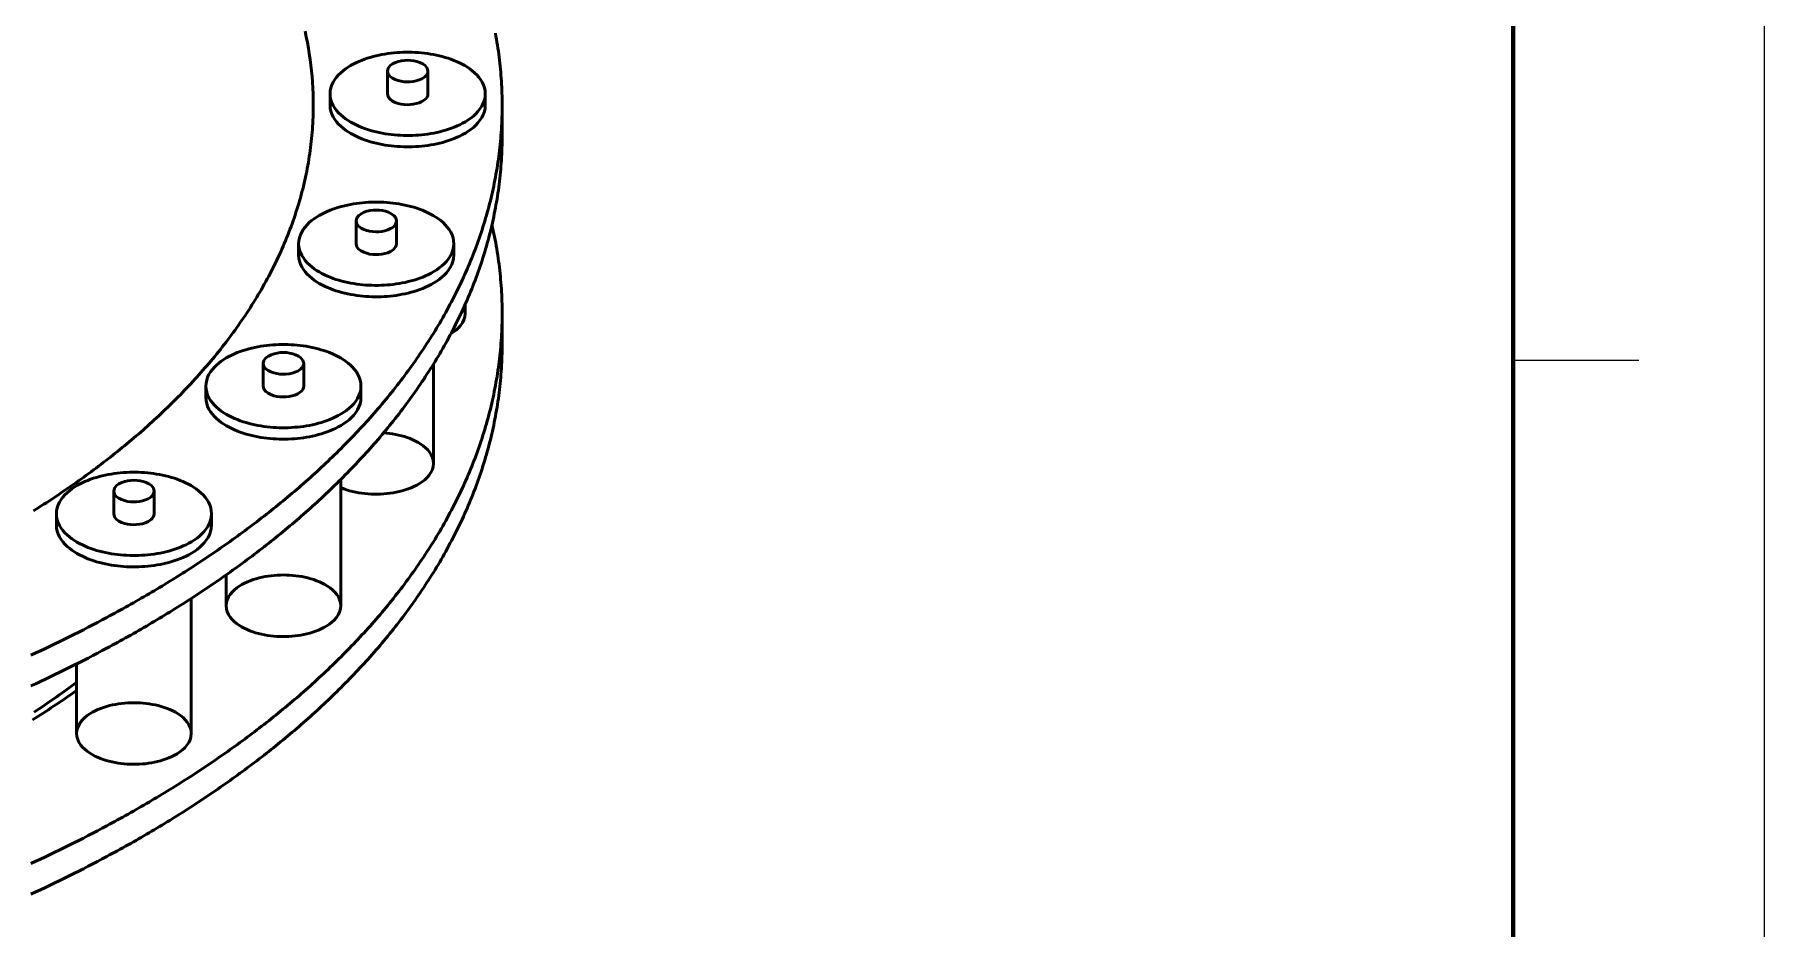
# Model space of a CAD drawing. Header units: millimetres. Extents: x 0 to 841, y 0 to 594.
# Drawn here: x 772.1 to 841, y 248.3 to 283.9 of the extents above; entities that cross this region are included whole.
import ezdxf

# ---------------------------------------------------------------- set-up
doc = ezdxf.new("R2010")
doc.units = ezdxf.units.MM
for name, color, linetype, lineweight in [('FINA', 7, 'CONTINUOUS', 25), ('MARCO', 7, 'CONTINUOUS', 70), ('VIS', 7, 'CONTINUOUS', 50)]:
    doc.layers.add(name, color=color, linetype=linetype, lineweight=lineweight)

msp = doc.modelspace()

# ---------------------------------------------------------------- linework, layer by layer
at = {"layer": 'FINA'}
msp.add_line((831, 270.909), (836, 270.909), dxfattribs=at)
msp.add_lwpolyline([(0, 0), (841, 0), (841, 594), (0, 594)], close=True, dxfattribs=at)
at = {"layer": 'MARCO'}
msp.add_lwpolyline([(20, 10), (831, 10), (831, 584), (20, 584)], close=True, dxfattribs=at)
at = {"layer": 'VIS'}
for points in [[(783.209, 281.064), (783.207, 281.292), (783.202, 281.52), (783.192, 281.748), (783.178, 281.976), (783.161, 282.204), (783.139, 282.431), (783.114, 282.658), (783.085, 282.884), (783.052, 283.11), (783.015, 283.335), (782.975, 283.56), (782.931, 283.784), (782.883, 284.007)], [(783.209, 281.064), (783.207, 281.292), (783.202, 281.52), (783.192, 281.748), (783.178, 281.976), (783.161, 282.204), (783.139, 282.431), (783.114, 282.658), (783.085, 282.884), (783.052, 283.11), (783.015, 283.335), (782.975, 283.56), (782.931, 283.784), (782.883, 284.007)], [(790.732, 281.064), (790.731, 281.184), (790.73, 281.304), (790.728, 281.425), (790.724, 281.545), (790.72, 281.665), (790.715, 281.785), (790.709, 281.905), (790.702, 282.025), (790.694, 282.145), (790.685, 282.265), (790.675, 282.385), (790.665, 282.505), (790.653, 282.624), (790.641, 282.744), (790.627, 282.863), (790.613, 282.983), (790.598, 283.102), (790.581, 283.221), (790.564, 283.34), (790.546, 283.459), (790.527, 283.578), (790.508, 283.696), (790.487, 283.815), (790.465, 283.933)], [(790.06, 281.517), (790.052, 281.638), (790.028, 281.757), (789.989, 281.871), (789.937, 281.981), (789.874, 282.084), (789.802, 282.181), (789.722, 282.272), (789.635, 282.357), (789.544, 282.436), (789.447, 282.509), (789.347, 282.577), (789.244, 282.64), (789.138, 282.699), (789.03, 282.754), (788.92, 282.804), (788.808, 282.851), (788.695, 282.894), (788.58, 282.933), (788.465, 282.969), (788.348, 283.002), (788.231, 283.032), (788.113, 283.059), (787.994, 283.082), (787.875, 283.103), (787.755, 283.122), (787.635, 283.137), (787.515, 283.15), (787.394, 283.16), (787.273, 283.168), (787.152, 283.173), (787.031, 283.176), (786.91, 283.176), (786.789, 283.173), (786.668, 283.168), (786.547, 283.16), (786.426, 283.15), (786.306, 283.137), (786.186, 283.122), (786.066, 283.103), (785.947, 283.082), (785.828, 283.059), (785.71, 283.032), (785.593, 283.002), (785.476, 282.969), (785.361, 282.933), (785.246, 282.894), (785.133, 282.851), (785.021, 282.804), (784.911, 282.754), (784.803, 282.699), (784.697, 282.64), (784.594, 282.577), (784.494, 282.509), (784.398, 282.436), (784.306, 282.357), (784.219, 282.272), (784.139, 282.181), (784.067, 282.084), (784.004, 281.981), (783.952, 281.871), (783.913, 281.757), (783.889, 281.638), (783.881, 281.517)], [(787.777, 282.424), (787.745, 282.543), (787.669, 282.64), (787.569, 282.714), (787.457, 282.769), (787.339, 282.809), (787.218, 282.836), (787.095, 282.851), (786.971, 282.857), (786.846, 282.851), (786.723, 282.836), (786.602, 282.809), (786.484, 282.769), (786.372, 282.714), (786.272, 282.64), (786.196, 282.543), (786.165, 282.424)], [(786.165, 282.424), (786.195, 282.307), (786.269, 282.211), (786.366, 282.138), (786.475, 282.083), (786.59, 282.043), (786.708, 282.015), (786.829, 281.998), (786.951, 281.991), (787.072, 281.995), (787.193, 282.008), (787.313, 282.032), (787.429, 282.068), (787.54, 282.118)], [(786.165, 282.424), (786.165, 281.517)], [(787.54, 282.118), (787.598, 282.153), (787.652, 282.193), (787.701, 282.241), (787.74, 282.295), (787.767, 282.357), (787.777, 282.424)], [(787.777, 282.424), (787.777, 281.517)], [(772.072, 264.91), (772.174, 264.974), (772.276, 265.039), (772.378, 265.104), (772.479, 265.169), (772.581, 265.234), (772.682, 265.3), (772.782, 265.366), (772.883, 265.432), (772.983, 265.499), (773.084, 265.566), (773.184, 265.633), (773.283, 265.701), (773.383, 265.769), (773.482, 265.837), (773.581, 265.906), (773.68, 265.975), (773.778, 266.044), (773.877, 266.114), (773.975, 266.184), (774.073, 266.254), (774.17, 266.325), (774.268, 266.396), (774.365, 266.467), (774.462, 266.539), (774.558, 266.611), (774.654, 266.683), (774.75, 266.756), (774.846, 266.829), (774.942, 266.902), (775.037, 266.976), (775.132, 267.051), (775.227, 267.125), (775.321, 267.2), (775.415, 267.275), (775.509, 267.351), (775.602, 267.427), (775.696, 267.503), (775.789, 267.58), (775.881, 267.657), (775.973, 267.735), (776.065, 267.812), (776.157, 267.891), (776.248, 267.969), (776.339, 268.048), (776.43, 268.128), (776.52, 268.207), (776.611, 268.287), (776.7, 268.368), (776.79, 268.449), (776.878, 268.53), (776.967, 268.612), (777.055, 268.694), (777.143, 268.776), (777.231, 268.859), (777.318, 268.942), (777.405, 269.026), (777.491, 269.11), (777.577, 269.194), (777.663, 269.279), (777.748, 269.364), (777.833, 269.45), (777.917, 269.535), (778.001, 269.622), (778.085, 269.709), (778.168, 269.796), (778.251, 269.883), (778.333, 269.971), (778.415, 270.06), (778.497, 270.149), (778.578, 270.238), (778.658, 270.327), (778.738, 270.417), (778.818, 270.508), (778.897, 270.599), (778.976, 270.69), (779.054, 270.782), (779.132, 270.874), (779.209, 270.966), (779.285, 271.059), (779.362, 271.153), (779.437, 271.246), (779.513, 271.341), (779.587, 271.435), (779.661, 271.53), (779.735, 271.626), (779.808, 271.722), (779.88, 271.818), (779.952, 271.915), (780.024, 272.012), (780.094, 272.109), (780.164, 272.207), (780.234, 272.306), (780.303, 272.404), (780.371, 272.504), (780.439, 272.603), (780.506, 272.703), (780.573, 272.804), (780.639, 272.905), (780.704, 273.006), (780.769, 273.108), (780.833, 273.21), (780.896, 273.312), (780.958, 273.415), (781.02, 273.519), (781.082, 273.622), (781.142, 273.727), (781.202, 273.831), (781.261, 273.936), (781.32, 274.042), (781.377, 274.147), (781.434, 274.254), (781.49, 274.36), (781.546, 274.467), (781.6, 274.574), (781.654, 274.682), (781.708, 274.79), (781.76, 274.899), (781.811, 275.008), (781.862, 275.117), (781.912, 275.227), (781.961, 275.337), (782.01, 275.447), (782.057, 275.558), (782.104, 275.669), (782.149, 275.781), (782.194, 275.892), (782.238, 276.005), (782.281, 276.117), (782.324, 276.23), (782.365, 276.343), (782.406, 276.457), (782.445, 276.57), (782.484, 276.685), (782.521, 276.799), (782.558, 276.914), (782.594, 277.029), (782.629, 277.144), (782.663, 277.26), (782.696, 277.376), (782.728, 277.492), (782.759, 277.608), (782.789, 277.725), (782.818, 277.842), (782.846, 277.959), (782.873, 278.077), (782.899, 278.194), (782.924, 278.312), (782.948, 278.43), (782.971, 278.548), (782.993, 278.667), (783.014, 278.786), (783.034, 278.904), (783.053, 279.023), (783.071, 279.143), (783.087, 279.262), (783.103, 279.381), (783.118, 279.501), (783.131, 279.621), (783.144, 279.741), (783.155, 279.861), (783.165, 279.981), (783.174, 280.101), (783.183, 280.221), (783.19, 280.341), (783.196, 280.462), (783.201, 280.582), (783.204, 280.703), (783.207, 280.823), (783.209, 280.943), (783.209, 281.064)], [(772.072, 264.91), (772.174, 264.974), (772.276, 265.039), (772.378, 265.104), (772.479, 265.169), (772.581, 265.234), (772.682, 265.3), (772.782, 265.366), (772.883, 265.432), (772.983, 265.499), (773.084, 265.566), (773.184, 265.633), (773.283, 265.701), (773.383, 265.769), (773.482, 265.837), (773.581, 265.906), (773.68, 265.975), (773.778, 266.044), (773.877, 266.114), (773.975, 266.184), (774.073, 266.254), (774.17, 266.325), (774.268, 266.396), (774.365, 266.467), (774.462, 266.539), (774.558, 266.611), (774.654, 266.683), (774.75, 266.756), (774.846, 266.829), (774.942, 266.902), (775.037, 266.976), (775.132, 267.051), (775.227, 267.125), (775.321, 267.2), (775.415, 267.275), (775.509, 267.351), (775.602, 267.427), (775.696, 267.503), (775.789, 267.58), (775.881, 267.657), (775.973, 267.735), (776.065, 267.812), (776.157, 267.891), (776.248, 267.969), (776.339, 268.048), (776.43, 268.128), (776.52, 268.207), (776.611, 268.287), (776.7, 268.368), (776.79, 268.449), (776.878, 268.53), (776.967, 268.612), (777.055, 268.694), (777.143, 268.776), (777.231, 268.859), (777.318, 268.942), (777.405, 269.026), (777.491, 269.11), (777.577, 269.194), (777.663, 269.279), (777.748, 269.364), (777.833, 269.45), (777.917, 269.535), (778.001, 269.622), (778.085, 269.709), (778.168, 269.796), (778.251, 269.883), (778.333, 269.971), (778.415, 270.06), (778.497, 270.149), (778.578, 270.238), (778.658, 270.327), (778.738, 270.417), (778.818, 270.508), (778.897, 270.599), (778.976, 270.69), (779.054, 270.782), (779.132, 270.874), (779.209, 270.966), (779.285, 271.059), (779.362, 271.153), (779.437, 271.246), (779.513, 271.341), (779.587, 271.435), (779.661, 271.53), (779.735, 271.626), (779.808, 271.722), (779.88, 271.818), (779.952, 271.915), (780.024, 272.012), (780.094, 272.109), (780.164, 272.207), (780.234, 272.306), (780.303, 272.404), (780.371, 272.504), (780.439, 272.603), (780.506, 272.703), (780.573, 272.804), (780.639, 272.905), (780.704, 273.006), (780.769, 273.108), (780.833, 273.21), (780.896, 273.312), (780.958, 273.415), (781.02, 273.519), (781.082, 273.622), (781.142, 273.727), (781.202, 273.831), (781.261, 273.936), (781.32, 274.042), (781.377, 274.147), (781.434, 274.254), (781.49, 274.36), (781.546, 274.467), (781.6, 274.574), (781.654, 274.682), (781.708, 274.79), (781.76, 274.899), (781.811, 275.008), (781.862, 275.117), (781.912, 275.227), (781.961, 275.337), (782.01, 275.447), (782.057, 275.558), (782.104, 275.669), (782.149, 275.781), (782.194, 275.892), (782.238, 276.005), (782.281, 276.117), (782.324, 276.23), (782.365, 276.343), (782.406, 276.457), (782.445, 276.57), (782.484, 276.685), (782.521, 276.799), (782.558, 276.914), (782.594, 277.029), (782.629, 277.144), (782.663, 277.26), (782.696, 277.376), (782.728, 277.492), (782.759, 277.608), (782.789, 277.725), (782.818, 277.842), (782.846, 277.959), (782.873, 278.077), (782.899, 278.194), (782.924, 278.312), (782.948, 278.43), (782.971, 278.548), (782.993, 278.667), (783.014, 278.786), (783.034, 278.904), (783.053, 279.023), (783.071, 279.143), (783.087, 279.262), (783.103, 279.381), (783.118, 279.501), (783.131, 279.621), (783.144, 279.741), (783.155, 279.861), (783.165, 279.981), (783.174, 280.101), (783.183, 280.221), (783.19, 280.341), (783.196, 280.462), (783.201, 280.582), (783.204, 280.703), (783.207, 280.823), (783.209, 280.943), (783.209, 281.064)], [(774.994, 260.665), (775.1, 260.722), (775.206, 260.779), (775.311, 260.837), (775.417, 260.895), (775.522, 260.952), (775.627, 261.011), (775.732, 261.069), (775.837, 261.128), (775.942, 261.187), (776.046, 261.246), (776.151, 261.306), (776.255, 261.365), (776.359, 261.425), (776.463, 261.486), (776.567, 261.546), (776.671, 261.607), (776.774, 261.668), (776.878, 261.729), (776.981, 261.791), (777.084, 261.853), (777.187, 261.915), (777.29, 261.977), (777.392, 262.04), (777.495, 262.102), (777.597, 262.166), (777.699, 262.229), (777.801, 262.293), (777.903, 262.357), (778.004, 262.421), (778.106, 262.485), (778.207, 262.55), (778.308, 262.615), (778.409, 262.68), (778.51, 262.746), (778.61, 262.812), (778.71, 262.878), (778.811, 262.944), (778.911, 263.011), (779.01, 263.078), (779.11, 263.145), (779.209, 263.213), (779.309, 263.281), (779.408, 263.349), (779.506, 263.417), (779.605, 263.486), (779.703, 263.555), (779.802, 263.624), (779.9, 263.694), (779.998, 263.764), (780.095, 263.834), (780.193, 263.904), (780.29, 263.975), (780.387, 264.046), (780.483, 264.117), (780.58, 264.189), (780.676, 264.261), (780.772, 264.333), (780.868, 264.406), (780.964, 264.478), (781.059, 264.552), (781.154, 264.625), (781.249, 264.699), (781.344, 264.773), (781.438, 264.847), (781.532, 264.922), (781.626, 264.997), (781.72, 265.072), (781.814, 265.148), (781.907, 265.223), (782, 265.3), (782.092, 265.376), (782.185, 265.453), (782.277, 265.53), (782.369, 265.608), (782.46, 265.685), (782.552, 265.764), (782.643, 265.842), (782.734, 265.921), (782.824, 266), (782.914, 266.079), (783.004, 266.159), (783.094, 266.239), (783.183, 266.319), (783.272, 266.4), (783.361, 266.481), (783.45, 266.562), (783.538, 266.644), (783.626, 266.726), (783.713, 266.809), (783.8, 266.891), (783.887, 266.974), (783.974, 267.058), (784.06, 267.141), (784.146, 267.225), (784.232, 267.31), (784.317, 267.395), (784.402, 267.48), (784.486, 267.565), (784.571, 267.651), (784.654, 267.737), (784.738, 267.823), (784.821, 267.91), (784.904, 267.997), (784.986, 268.085), (785.068, 268.172), (785.15, 268.261), (785.231, 268.349), (785.312, 268.438), (785.393, 268.527), (785.473, 268.617), (785.553, 268.707), (785.632, 268.797), (785.711, 268.888), (785.789, 268.979), (785.868, 269.07), (785.945, 269.162), (786.023, 269.254), (786.099, 269.346), (786.176, 269.439), (786.252, 269.532), (786.327, 269.625), (786.403, 269.719), (786.477, 269.813), (786.551, 269.908), (786.625, 270.003), (786.698, 270.098), (786.771, 270.194), (786.844, 270.29), (786.916, 270.386), (786.987, 270.483), (787.058, 270.58), (787.128, 270.677), (787.198, 270.775), (787.267, 270.873), (787.336, 270.972), (787.405, 271.07), (787.473, 271.17), (787.54, 271.269), (787.607, 271.369), (787.673, 271.469), (787.739, 271.57), (787.804, 271.671), (787.868, 271.772), (787.932, 271.874), (787.996, 271.976), (788.059, 272.079), (788.121, 272.181), (788.183, 272.284), (788.244, 272.388), (788.305, 272.492), (788.365, 272.596), (788.424, 272.7), (788.483, 272.805), (788.541, 272.91), (788.598, 273.016), (788.655, 273.122), (788.712, 273.228), (788.767, 273.335), (788.822, 273.441), (788.876, 273.549), (788.93, 273.656), (788.983, 273.764), (789.035, 273.872), (789.087, 273.981), (789.138, 274.09), (789.188, 274.199), (789.238, 274.308), (789.287, 274.418), (789.335, 274.528), (789.382, 274.639), (789.429, 274.75), (789.475, 274.861), (789.52, 274.972), (789.565, 275.084), (789.608, 275.195), (789.651, 275.308), (789.694, 275.42), (789.735, 275.533), (789.776, 275.646), (789.816, 275.759), (789.855, 275.873), (789.893, 275.987), (789.931, 276.101), (789.967, 276.216), (790.003, 276.33), (790.039, 276.445), (790.073, 276.56), (790.107, 276.676), (790.139, 276.791), (790.171, 276.907), (790.202, 277.023), (790.232, 277.14), (790.262, 277.256), (790.29, 277.373), (790.318, 277.49), (790.345, 277.607), (790.371, 277.725), (790.396, 277.842), (790.42, 277.96), (790.443, 278.078), (790.466, 278.196), (790.487, 278.314), (790.508, 278.432), (790.528, 278.551), (790.546, 278.67), (790.564, 278.789), (790.581, 278.908), (790.598, 279.027), (790.613, 279.146), (790.627, 279.265), (790.641, 279.385), (790.653, 279.504), (790.665, 279.624), (790.675, 279.743), (790.685, 279.863), (790.694, 279.983), (790.702, 280.103), (790.709, 280.223), (790.715, 280.343), (790.72, 280.463), (790.724, 280.583), (790.728, 280.703), (790.73, 280.824), (790.731, 280.944), (790.732, 281.064)], [(783.209, 281.064), (783.209, 281.064)], [(783.881, 281.517), (783.889, 281.396), (783.913, 281.277), (783.953, 281.162), (784.005, 281.053), (784.068, 280.949), (784.141, 280.852), (784.221, 280.761), (784.308, 280.676), (784.4, 280.597), (784.497, 280.523), (784.597, 280.455), (784.701, 280.392), (784.807, 280.333), (784.916, 280.278), (785.026, 280.228), (785.139, 280.182), (785.252, 280.139), (785.367, 280.099), (785.483, 280.063), (785.6, 280.031), (785.718, 280.001), (785.837, 279.974), (785.956, 279.951), (786.075, 279.93), (786.196, 279.912), (786.316, 279.896), (786.437, 279.883), (786.558, 279.873), (786.679, 279.866), (786.801, 279.861), (786.922, 279.859), (787.043, 279.859), (787.165, 279.862), (787.286, 279.867), (787.407, 279.875), (787.528, 279.886), (787.649, 279.899), (787.77, 279.915), (787.89, 279.934), (788.009, 279.955), (788.128, 279.979), (788.247, 280.007), (788.364, 280.037), (788.481, 280.07), (788.597, 280.107), (788.712, 280.147), (788.825, 280.191), (788.937, 280.238), (789.047, 280.289), (789.155, 280.344)], [(783.881, 281.517), (783.881, 281.064)], [(783.881, 281.064), (783.889, 280.943), (783.913, 280.824), (783.953, 280.709), (784.005, 280.599), (784.068, 280.496), (784.141, 280.398), (784.221, 280.307), (784.308, 280.223), (784.4, 280.144), (784.497, 280.07), (784.597, 280.002), (784.701, 279.938), (784.807, 279.88), (784.916, 279.825), (785.026, 279.775), (785.139, 279.728), (785.252, 279.685), (785.367, 279.646), (785.483, 279.61), (785.6, 279.577), (785.718, 279.548), (785.837, 279.521), (785.956, 279.497), (786.075, 279.476), (786.196, 279.458), (786.316, 279.443), (786.437, 279.43), (786.558, 279.42), (786.679, 279.413), (786.801, 279.408), (786.922, 279.405), (787.043, 279.406), (787.165, 279.408), (787.286, 279.414), (787.407, 279.422), (787.528, 279.432), (787.649, 279.446), (787.77, 279.462), (787.89, 279.48), (788.009, 279.502), (788.128, 279.526), (788.247, 279.553), (788.364, 279.584), (788.481, 279.617), (788.597, 279.654), (788.712, 279.694), (788.825, 279.737), (788.937, 279.785), (789.047, 279.836), (789.155, 279.891)], [(786.165, 281.517), (786.195, 281.4), (786.269, 281.304), (786.366, 281.231), (786.475, 281.176), (786.59, 281.136), (786.708, 281.108), (786.829, 281.091), (786.951, 281.085), (787.072, 281.088), (787.193, 281.101), (787.313, 281.126), (787.429, 281.161), (787.54, 281.211)], [(787.54, 281.211), (787.598, 281.246), (787.652, 281.287), (787.701, 281.334), (787.74, 281.389), (787.767, 281.451), (787.777, 281.517)], [(789.155, 280.344), (789.268, 280.408), (789.378, 280.477), (789.483, 280.552), (789.585, 280.633), (789.68, 280.72), (789.769, 280.815), (789.85, 280.916), (789.921, 281.024), (789.979, 281.14), (790.023, 281.262), (790.051, 281.388), (790.06, 281.517)], [(789.155, 279.891), (789.268, 279.955), (789.378, 280.024), (789.483, 280.099), (789.585, 280.18), (789.68, 280.267), (789.769, 280.361), (789.85, 280.463), (789.921, 280.571), (789.979, 280.687), (790.023, 280.808), (790.051, 280.935), (790.06, 281.064)], [(790.06, 281.517), (790.06, 281.064)], [(790.732, 281.064), (790.732, 279.84)], [(774.994, 259.441), (775.1, 259.498), (775.206, 259.555), (775.311, 259.613), (775.417, 259.671), (775.522, 259.729), (775.627, 259.787), (775.732, 259.845), (775.837, 259.904), (775.942, 259.963), (776.046, 260.022), (776.151, 260.082), (776.255, 260.141), (776.359, 260.201), (776.463, 260.262), (776.567, 260.322), (776.671, 260.383), (776.774, 260.444), (776.878, 260.505), (776.981, 260.567), (777.084, 260.629), (777.187, 260.691), (777.29, 260.753), (777.392, 260.816), (777.495, 260.878), (777.597, 260.942), (777.699, 261.005), (777.801, 261.069), (777.903, 261.133), (778.004, 261.197), (778.106, 261.261), (778.207, 261.326), (778.308, 261.391), (778.409, 261.456), (778.51, 261.522), (778.61, 261.588), (778.71, 261.654), (778.811, 261.721), (778.911, 261.787), (779.01, 261.854), (779.11, 261.921), (779.209, 261.989), (779.309, 262.057), (779.408, 262.125), (779.506, 262.193), (779.605, 262.262), (779.703, 262.331), (779.802, 262.4), (779.9, 262.47), (779.998, 262.54), (780.095, 262.61), (780.193, 262.68), (780.29, 262.751), (780.387, 262.822), (780.483, 262.893), (780.58, 262.965), (780.676, 263.037), (780.772, 263.109), (780.868, 263.182), (780.964, 263.254), (781.059, 263.328), (781.154, 263.401), (781.249, 263.475), (781.344, 263.549), (781.438, 263.623), (781.532, 263.698), (781.626, 263.773), (781.72, 263.848), (781.814, 263.924), (781.907, 264), (782, 264.076), (782.092, 264.152), (782.185, 264.229), (782.277, 264.306), (782.369, 264.384), (782.46, 264.461), (782.552, 264.54), (782.643, 264.618), (782.734, 264.697), (782.824, 264.776), (782.914, 264.855), (783.004, 264.935), (783.094, 265.015), (783.183, 265.095), (783.272, 265.176), (783.361, 265.257), (783.45, 265.339), (783.538, 265.42), (783.626, 265.502), (783.713, 265.585), (783.8, 265.667), (783.887, 265.75), (783.974, 265.834), (784.06, 265.917), (784.146, 266.001), (784.232, 266.086), (784.317, 266.171), (784.402, 266.256), (784.486, 266.341), (784.571, 266.427), (784.654, 266.513), (784.738, 266.599), (784.821, 266.686), (784.904, 266.773), (784.986, 266.861), (785.068, 266.949), (785.15, 267.037), (785.231, 267.125), (785.312, 267.214), (785.393, 267.303), (785.473, 267.393), (785.553, 267.483), (785.632, 267.573), (785.711, 267.664), (785.789, 267.755), (785.868, 267.846), (785.945, 267.938), (786.023, 268.03), (786.099, 268.122), (786.176, 268.215), (786.252, 268.308), (786.327, 268.401), (786.403, 268.495), (786.477, 268.589), (786.551, 268.684), (786.625, 268.779), (786.698, 268.874), (786.771, 268.97), (786.844, 269.066), (786.916, 269.162), (786.987, 269.259), (787.058, 269.356), (787.128, 269.453), (787.198, 269.551), (787.267, 269.649), (787.336, 269.748), (787.405, 269.846), (787.473, 269.946), (787.54, 270.045), (787.607, 270.145), (787.673, 270.245), (787.739, 270.346), (787.804, 270.447), (787.868, 270.548), (787.932, 270.65), (787.996, 270.752), (788.059, 270.855), (788.121, 270.957), (788.183, 271.06), (788.244, 271.164), (788.305, 271.268), (788.365, 271.372), (788.424, 271.476), (788.483, 271.581), (788.541, 271.686), (788.598, 271.792), (788.655, 271.898), (788.712, 272.004), (788.767, 272.111), (788.822, 272.217), (788.876, 272.325), (788.93, 272.432), (788.983, 272.54), (789.035, 272.648), (789.087, 272.757), (789.138, 272.866), (789.188, 272.975), (789.238, 273.084), (789.287, 273.194), (789.335, 273.304), (789.382, 273.415), (789.429, 273.526), (789.475, 273.637), (789.52, 273.748), (789.565, 273.86), (789.608, 273.972), (789.651, 274.084), (789.694, 274.196), (789.735, 274.309), (789.776, 274.422), (789.816, 274.536), (789.855, 274.649), (789.893, 274.763), (789.931, 274.877), (789.967, 274.992), (790.003, 275.106), (790.039, 275.221), (790.073, 275.336), (790.107, 275.452), (790.139, 275.568), (790.171, 275.683), (790.202, 275.8), (790.232, 275.916), (790.262, 276.032), (790.29, 276.149), (790.318, 276.266), (790.345, 276.383), (790.371, 276.501), (790.396, 276.618), (790.42, 276.736), (790.443, 276.854), (790.466, 276.972), (790.487, 277.09), (790.508, 277.209), (790.528, 277.327), (790.546, 277.446), (790.564, 277.565), (790.581, 277.684), (790.598, 277.803), (790.613, 277.922), (790.627, 278.041), (790.641, 278.161), (790.653, 278.28), (790.665, 278.4), (790.675, 278.52), (790.685, 278.639), (790.694, 278.759), (790.702, 278.879), (790.709, 278.999), (790.715, 279.119), (790.72, 279.239), (790.724, 279.359), (790.728, 279.48), (790.73, 279.6), (790.731, 279.72), (790.732, 279.84)], [(788.807, 275.547), (788.799, 275.668), (788.775, 275.787), (788.736, 275.901), (788.684, 276.011), (788.621, 276.114), (788.549, 276.211), (788.469, 276.302), (788.383, 276.387), (788.291, 276.466), (788.194, 276.539), (788.094, 276.607), (787.991, 276.67), (787.885, 276.729), (787.777, 276.784), (787.667, 276.834), (787.555, 276.881), (787.442, 276.924), (787.328, 276.963), (787.212, 276.999), (787.095, 277.032), (786.978, 277.062), (786.86, 277.089), (786.741, 277.112), (786.622, 277.133), (786.502, 277.152), (786.382, 277.167), (786.262, 277.18), (786.141, 277.19), (786.02, 277.198), (785.899, 277.203), (785.778, 277.206), (785.657, 277.206), (785.536, 277.203), (785.415, 277.198), (785.294, 277.19), (785.174, 277.18), (785.053, 277.167), (784.933, 277.152), (784.813, 277.133), (784.694, 277.112), (784.575, 277.089), (784.457, 277.062), (784.34, 277.032), (784.223, 276.999), (784.108, 276.963), (783.993, 276.924), (783.88, 276.881), (783.768, 276.834), (783.658, 276.784), (783.55, 276.729), (783.444, 276.67), (783.341, 276.607), (783.241, 276.539), (783.145, 276.466), (783.053, 276.387), (782.966, 276.302), (782.886, 276.211), (782.814, 276.114), (782.751, 276.011), (782.699, 275.901), (782.66, 275.787), (782.636, 275.668), (782.628, 275.547)], [(786.524, 276.454), (786.493, 276.573), (786.416, 276.67), (786.316, 276.744), (786.204, 276.799), (786.087, 276.839), (785.965, 276.866), (785.842, 276.881), (785.718, 276.887), (785.593, 276.881), (785.47, 276.866), (785.349, 276.839), (785.231, 276.799), (785.119, 276.744), (785.02, 276.67), (784.943, 276.573), (784.912, 276.454)], [(784.912, 276.454), (784.942, 276.337), (785.016, 276.241), (785.113, 276.168), (785.222, 276.113), (785.337, 276.073), (785.455, 276.045), (785.576, 276.028), (785.698, 276.021), (785.819, 276.025), (785.941, 276.038), (786.06, 276.062), (786.176, 276.098), (786.288, 276.148)], [(784.912, 276.454), (784.912, 275.547)], [(786.288, 276.148), (786.346, 276.183), (786.4, 276.223), (786.448, 276.271), (786.487, 276.325), (786.514, 276.387), (786.524, 276.454)], [(786.524, 276.454), (786.524, 275.547)], [(790.732, 272.768), (790.731, 272.891), (790.73, 273.014), (790.727, 273.137), (790.724, 273.26), (790.72, 273.383), (790.714, 273.506), (790.708, 273.629), (790.701, 273.752), (790.692, 273.874), (790.683, 273.997), (790.673, 274.12), (790.662, 274.242), (790.649, 274.364), (790.636, 274.487), (790.622, 274.609), (790.607, 274.731), (790.591, 274.853), (790.574, 274.975), (790.557, 275.096), (790.538, 275.218), (790.518, 275.339), (790.497, 275.461), (790.476, 275.582), (790.453, 275.703), (790.43, 275.823), (790.405, 275.944), (790.38, 276.064), (790.354, 276.184), (790.327, 276.304)], [(782.628, 275.547), (782.636, 275.426), (782.661, 275.307), (782.7, 275.192), (782.752, 275.083), (782.815, 274.979), (782.888, 274.882), (782.968, 274.791), (783.055, 274.706), (783.147, 274.627), (783.244, 274.553), (783.345, 274.485), (783.448, 274.422), (783.554, 274.363), (783.663, 274.308), (783.774, 274.258), (783.886, 274.212), (783.999, 274.169), (784.114, 274.129), (784.23, 274.093), (784.347, 274.061), (784.465, 274.031), (784.584, 274.004), (784.703, 273.981), (784.823, 273.96), (784.943, 273.942), (785.063, 273.926), (785.184, 273.913), (785.305, 273.903), (785.426, 273.896), (785.548, 273.891), (785.669, 273.889), (785.791, 273.889), (785.912, 273.892), (786.033, 273.897), (786.155, 273.905), (786.276, 273.916), (786.396, 273.929), (786.517, 273.945), (786.637, 273.964), (786.756, 273.985), (786.875, 274.009), (786.994, 274.037), (787.111, 274.067), (787.228, 274.1), (787.344, 274.137), (787.459, 274.177), (787.572, 274.221), (787.684, 274.268), (787.794, 274.319), (787.902, 274.374)], [(782.628, 275.547), (782.628, 275.094)], [(782.628, 275.094), (782.636, 274.973), (782.661, 274.854), (782.7, 274.739), (782.752, 274.629), (782.815, 274.526), (782.888, 274.428), (782.968, 274.337), (783.055, 274.253), (783.147, 274.174), (783.244, 274.1), (783.345, 274.032), (783.448, 273.968), (783.554, 273.91), (783.663, 273.855), (783.774, 273.805), (783.886, 273.758), (783.999, 273.715), (784.114, 273.676), (784.23, 273.64), (784.347, 273.607), (784.465, 273.578), (784.584, 273.551), (784.703, 273.527), (784.823, 273.506), (784.943, 273.488), (785.063, 273.473), (785.184, 273.46), (785.305, 273.45), (785.426, 273.443), (785.548, 273.438), (785.669, 273.435), (785.791, 273.436), (785.912, 273.438), (786.033, 273.444), (786.155, 273.452), (786.276, 273.462), (786.396, 273.476), (786.517, 273.492), (786.637, 273.51), (786.756, 273.532), (786.875, 273.556), (786.994, 273.583), (787.111, 273.614), (787.228, 273.647), (787.344, 273.684), (787.459, 273.724), (787.572, 273.767), (787.684, 273.815), (787.794, 273.866), (787.902, 273.921)], [(784.912, 275.547), (784.942, 275.43), (785.016, 275.334), (785.113, 275.261), (785.222, 275.206), (785.337, 275.166), (785.455, 275.138), (785.576, 275.121), (785.698, 275.115), (785.819, 275.118), (785.941, 275.131), (786.06, 275.156), (786.176, 275.191), (786.288, 275.241)], [(786.288, 275.241), (786.346, 275.276), (786.4, 275.317), (786.448, 275.364), (786.487, 275.419), (786.514, 275.481), (786.524, 275.547)], [(787.902, 274.374), (788.015, 274.438), (788.125, 274.507), (788.23, 274.582), (788.332, 274.663), (788.427, 274.75), (788.516, 274.845), (788.597, 274.946), (788.668, 275.054), (788.726, 275.17), (788.77, 275.292), (788.798, 275.418), (788.807, 275.547)], [(787.902, 273.921), (788.015, 273.985), (788.125, 274.054), (788.23, 274.129), (788.332, 274.21), (788.427, 274.297), (788.516, 274.391), (788.597, 274.493), (788.668, 274.601), (788.726, 274.717), (788.77, 274.838), (788.798, 274.965), (788.807, 275.094)], [(788.807, 275.547), (788.807, 275.094)], [(789.207, 273.016), (789.221, 272.976), (789.233, 272.936), (789.242, 272.895), (789.249, 272.853), (789.253, 272.811), (789.254, 272.768)], [(789.254, 273.121), (789.254, 272.768)], [(774.994, 252.37), (775.1, 252.427), (775.206, 252.484), (775.311, 252.541), (775.417, 252.599), (775.522, 252.657), (775.627, 252.715), (775.732, 252.774), (775.837, 252.832), (775.942, 252.891), (776.046, 252.951), (776.151, 253.01), (776.255, 253.07), (776.359, 253.13), (776.463, 253.19), (776.567, 253.251), (776.671, 253.311), (776.774, 253.372), (776.878, 253.434), (776.981, 253.495), (777.084, 253.557), (777.187, 253.619), (777.29, 253.681), (777.392, 253.744), (777.495, 253.807), (777.597, 253.87), (777.699, 253.933), (777.801, 253.997), (777.903, 254.061), (778.004, 254.125), (778.106, 254.19), (778.207, 254.255), (778.308, 254.32), (778.409, 254.385), (778.51, 254.45), (778.61, 254.516), (778.71, 254.582), (778.811, 254.649), (778.911, 254.716), (779.01, 254.783), (779.11, 254.85), (779.209, 254.917), (779.309, 254.985), (779.408, 255.053), (779.506, 255.122), (779.605, 255.19), (779.703, 255.259), (779.802, 255.329), (779.9, 255.398), (779.998, 255.468), (780.095, 255.538), (780.193, 255.609), (780.29, 255.679), (780.387, 255.75), (780.483, 255.822), (780.58, 255.893), (780.676, 255.965), (780.772, 256.038), (780.868, 256.11), (780.964, 256.183), (781.059, 256.256), (781.154, 256.329), (781.249, 256.403), (781.344, 256.477), (781.438, 256.552), (781.532, 256.626), (781.626, 256.701), (781.72, 256.776), (781.814, 256.852), (781.907, 256.928), (782, 257.004), (782.092, 257.081), (782.185, 257.157), (782.277, 257.235), (782.369, 257.312), (782.46, 257.39), (782.552, 257.468), (782.643, 257.546), (782.734, 257.625), (782.824, 257.704), (782.914, 257.784), (783.004, 257.863), (783.094, 257.943), (783.183, 258.024), (783.272, 258.105), (783.361, 258.186), (783.45, 258.267), (783.538, 258.349), (783.626, 258.431), (783.713, 258.513), (783.8, 258.596), (783.887, 258.679), (783.974, 258.762), (784.06, 258.846), (784.146, 258.93), (784.232, 259.014), (784.317, 259.099), (784.402, 259.184), (784.486, 259.269), (784.571, 259.355), (784.654, 259.441), (784.738, 259.528), (784.821, 259.615), (784.904, 259.702), (784.986, 259.789), (785.068, 259.877), (785.15, 259.965), (785.231, 260.054), (785.312, 260.142), (785.393, 260.232), (785.473, 260.321), (785.553, 260.411), (785.632, 260.501), (785.711, 260.592), (785.789, 260.683), (785.868, 260.774), (785.945, 260.866), (786.023, 260.958), (786.099, 261.051), (786.176, 261.143), (786.252, 261.236), (786.327, 261.33), (786.403, 261.424), (786.477, 261.518), (786.551, 261.612), (786.625, 261.707), (786.698, 261.803), (786.771, 261.898), (786.844, 261.994), (786.916, 262.091), (786.987, 262.187), (787.058, 262.284), (787.128, 262.382), (787.198, 262.479), (787.267, 262.578), (787.336, 262.676), (787.405, 262.775), (787.473, 262.874), (787.54, 262.974), (787.607, 263.074), (787.673, 263.174), (787.739, 263.274), (787.804, 263.375), (787.868, 263.477), (787.932, 263.579), (787.996, 263.681), (788.059, 263.783), (788.121, 263.886), (788.183, 263.989), (788.244, 264.092), (788.305, 264.196), (788.365, 264.3), (788.424, 264.405), (788.483, 264.51), (788.541, 264.615), (788.598, 264.72), (788.655, 264.826), (788.712, 264.932), (788.767, 265.039), (788.822, 265.146), (788.876, 265.253), (788.93, 265.361), (788.983, 265.469), (789.035, 265.577), (789.087, 265.685), (789.138, 265.794), (789.188, 265.903), (789.238, 266.013), (789.287, 266.123), (789.335, 266.233), (789.382, 266.343), (789.429, 266.454), (789.475, 266.565), (789.52, 266.676), (789.565, 266.788), (789.608, 266.9), (789.651, 267.012), (789.694, 267.125), (789.735, 267.238), (789.776, 267.351), (789.816, 267.464), (789.855, 267.578), (789.893, 267.691), (789.931, 267.806), (789.967, 267.92), (790.003, 268.035), (790.039, 268.15), (790.073, 268.265), (790.107, 268.38), (790.139, 268.496), (790.171, 268.612), (790.202, 268.728), (790.232, 268.844), (790.262, 268.961), (790.29, 269.078), (790.318, 269.195), (790.345, 269.312), (790.371, 269.429), (790.396, 269.547), (790.42, 269.664), (790.443, 269.782), (790.466, 269.9), (790.487, 270.019), (790.508, 270.137), (790.528, 270.256), (790.546, 270.374), (790.564, 270.493), (790.581, 270.612), (790.598, 270.731), (790.613, 270.85), (790.627, 270.97), (790.641, 271.089), (790.653, 271.209), (790.665, 271.328), (790.675, 271.448), (790.685, 271.568), (790.694, 271.688), (790.702, 271.808), (790.709, 271.928), (790.715, 272.048), (790.72, 272.168), (790.724, 272.288), (790.728, 272.408), (790.73, 272.528), (790.731, 272.648), (790.732, 272.768)], [(789.254, 272.768), (789.242, 272.641), (789.206, 272.517), (789.149, 272.401), (789.077, 272.295), (788.992, 272.198), (788.898, 272.111), (788.796, 272.032), (788.689, 271.961)], [(790.732, 272.768), (790.732, 271.545)], [(774.994, 251.146), (775.1, 251.203), (775.206, 251.26), (775.311, 251.317), (775.417, 251.375), (775.522, 251.433), (775.627, 251.491), (775.732, 251.55), (775.837, 251.608), (775.942, 251.667), (776.046, 251.727), (776.151, 251.786), (776.255, 251.846), (776.359, 251.906), (776.463, 251.966), (776.567, 252.027), (776.671, 252.087), (776.774, 252.148), (776.878, 252.21), (776.981, 252.271), (777.084, 252.333), (777.187, 252.395), (777.29, 252.457), (777.392, 252.52), (777.495, 252.583), (777.597, 252.646), (777.699, 252.71), (777.801, 252.773), (777.903, 252.837), (778.004, 252.901), (778.106, 252.966), (778.207, 253.031), (778.308, 253.096), (778.409, 253.161), (778.51, 253.227), (778.61, 253.292), (778.71, 253.359), (778.811, 253.425), (778.911, 253.492), (779.01, 253.559), (779.11, 253.626), (779.209, 253.693), (779.309, 253.761), (779.408, 253.829), (779.506, 253.898), (779.605, 253.967), (779.703, 254.036), (779.802, 254.105), (779.9, 254.174), (779.998, 254.244), (780.095, 254.314), (780.193, 254.385), (780.29, 254.456), (780.387, 254.527), (780.483, 254.598), (780.58, 254.669), (780.676, 254.741), (780.772, 254.814), (780.868, 254.886), (780.964, 254.959), (781.059, 255.032), (781.154, 255.105), (781.249, 255.179), (781.344, 255.253), (781.438, 255.328), (781.532, 255.402), (781.626, 255.477), (781.72, 255.552), (781.814, 255.628), (781.907, 255.704), (782, 255.78), (782.092, 255.857), (782.185, 255.934), (782.277, 256.011), (782.369, 256.088), (782.46, 256.166), (782.552, 256.244), (782.643, 256.323), (782.734, 256.401), (782.824, 256.48), (782.914, 256.56), (783.004, 256.639), (783.094, 256.72), (783.183, 256.8), (783.272, 256.881), (783.361, 256.962), (783.45, 257.043), (783.538, 257.125), (783.626, 257.207), (783.713, 257.289), (783.8, 257.372), (783.887, 257.455), (783.974, 257.538), (784.06, 257.622), (784.146, 257.706), (784.232, 257.79), (784.317, 257.875), (784.402, 257.96), (784.486, 258.046), (784.571, 258.131), (784.654, 258.217), (784.738, 258.304), (784.821, 258.391), (784.904, 258.478), (784.986, 258.565), (785.068, 258.653), (785.15, 258.741), (785.231, 258.83), (785.312, 258.919), (785.393, 259.008), (785.473, 259.097), (785.553, 259.187), (785.632, 259.278), (785.711, 259.368), (785.789, 259.459), (785.868, 259.55), (785.945, 259.642), (786.023, 259.734), (786.099, 259.827), (786.176, 259.919), (786.252, 260.012), (786.327, 260.106), (786.403, 260.2), (786.477, 260.294), (786.551, 260.388), (786.625, 260.483), (786.698, 260.579), (786.771, 260.674), (786.844, 260.77), (786.916, 260.867), (786.987, 260.963), (787.058, 261.06), (787.128, 261.158), (787.198, 261.256), (787.267, 261.354), (787.336, 261.452), (787.405, 261.551), (787.473, 261.65), (787.54, 261.75), (787.607, 261.85), (787.673, 261.95), (787.739, 262.051), (787.804, 262.152), (787.868, 262.253), (787.932, 262.355), (787.996, 262.457), (788.059, 262.559), (788.121, 262.662), (788.183, 262.765), (788.244, 262.868), (788.305, 262.972), (788.365, 263.076), (788.424, 263.181), (788.483, 263.286), (788.541, 263.391), (788.598, 263.496), (788.655, 263.602), (788.712, 263.709), (788.767, 263.815), (788.822, 263.922), (788.876, 264.029), (788.93, 264.137), (788.983, 264.245), (789.035, 264.353), (789.087, 264.461), (789.138, 264.57), (789.188, 264.679), (789.238, 264.789), (789.287, 264.899), (789.335, 265.009), (789.382, 265.119), (789.429, 265.23), (789.475, 265.341), (789.52, 265.452), (789.565, 265.564), (789.608, 265.676), (789.651, 265.788), (789.694, 265.901), (789.735, 266.014), (789.776, 266.127), (789.816, 266.24), (789.855, 266.354), (789.893, 266.468), (789.931, 266.582), (789.967, 266.696), (790.003, 266.811), (790.039, 266.926), (790.073, 267.041), (790.107, 267.156), (790.139, 267.272), (790.171, 267.388), (790.202, 267.504), (790.232, 267.62), (790.262, 267.737), (790.29, 267.854), (790.318, 267.971), (790.345, 268.088), (790.371, 268.205), (790.396, 268.323), (790.42, 268.44), (790.443, 268.558), (790.466, 268.676), (790.487, 268.795), (790.508, 268.913), (790.528, 269.032), (790.546, 269.15), (790.564, 269.269), (790.581, 269.388), (790.598, 269.507), (790.613, 269.626), (790.627, 269.746), (790.641, 269.865), (790.653, 269.985), (790.665, 270.104), (790.675, 270.224), (790.685, 270.344), (790.694, 270.464), (790.702, 270.584), (790.709, 270.704), (790.715, 270.824), (790.72, 270.944), (790.724, 271.064), (790.728, 271.184), (790.73, 271.304), (790.731, 271.424), (790.732, 271.545)], [(785.111, 269.877), (785.103, 269.997), (785.079, 270.116), (785.04, 270.231), (784.989, 270.34), (784.926, 270.443), (784.853, 270.54), (784.773, 270.631), (784.687, 270.716), (784.595, 270.795), (784.499, 270.868), (784.399, 270.936), (784.295, 271), (784.19, 271.059), (784.081, 271.113), (783.971, 271.164), (783.86, 271.21), (783.746, 271.253), (783.632, 271.292), (783.516, 271.328), (783.4, 271.361), (783.282, 271.391), (783.164, 271.418), (783.045, 271.442), (782.926, 271.463), (782.806, 271.481), (782.686, 271.497), (782.566, 271.509), (782.445, 271.52), (782.324, 271.527), (782.204, 271.533), (782.082, 271.535), (781.961, 271.535), (781.84, 271.533), (781.719, 271.527), (781.598, 271.52), (781.478, 271.509), (781.357, 271.497), (781.237, 271.481), (781.118, 271.463), (780.998, 271.442), (780.88, 271.418), (780.762, 271.391), (780.644, 271.361), (780.528, 271.328), (780.412, 271.292), (780.298, 271.253), (780.184, 271.21), (780.073, 271.164), (779.962, 271.113), (779.854, 271.059), (779.748, 271), (779.645, 270.936), (779.545, 270.868), (779.449, 270.795), (779.357, 270.716), (779.271, 270.631), (779.191, 270.54), (779.118, 270.443), (779.055, 270.34), (779.003, 270.231), (778.965, 270.116), (778.941, 269.997), (778.932, 269.877)], [(782.828, 270.783), (782.797, 270.902), (782.72, 271), (782.62, 271.073), (782.509, 271.128), (782.391, 271.168), (782.269, 271.195), (782.146, 271.211), (782.022, 271.216), (781.898, 271.211), (781.774, 271.195), (781.653, 271.168), (781.535, 271.128), (781.424, 271.073), (781.324, 271), (781.247, 270.902), (781.216, 270.783)], [(781.216, 270.783), (781.246, 270.666), (781.32, 270.57), (781.417, 270.497), (781.526, 270.442), (781.641, 270.402), (781.76, 270.374), (781.88, 270.357), (782.002, 270.351), (782.124, 270.354), (782.245, 270.367), (782.364, 270.392), (782.481, 270.427), (782.592, 270.477)], [(781.216, 270.783), (781.216, 269.877)], [(782.592, 270.477), (782.65, 270.512), (782.704, 270.553), (782.752, 270.6), (782.791, 270.655), (782.818, 270.717), (782.828, 270.783)], [(782.828, 270.783), (782.828, 269.877)], [(788.001, 270.761), (788.001, 266.798)], [(778.932, 269.877), (778.941, 269.756), (778.965, 269.637), (779.004, 269.522), (779.056, 269.412), (779.119, 269.308), (779.192, 269.211), (779.272, 269.12), (779.359, 269.035), (779.452, 268.956), (779.548, 268.883), (779.649, 268.814), (779.752, 268.751), (779.859, 268.692), (779.967, 268.638), (780.078, 268.587), (780.19, 268.541), (780.304, 268.498), (780.419, 268.459), (780.535, 268.423), (780.652, 268.39), (780.769, 268.36), (780.888, 268.334), (781.007, 268.31), (781.127, 268.289), (781.247, 268.271), (781.367, 268.256), (781.488, 268.243), (781.609, 268.233), (781.73, 268.225), (781.852, 268.22), (781.973, 268.218), (782.095, 268.218), (782.216, 268.221), (782.338, 268.227), (782.459, 268.235), (782.58, 268.245), (782.701, 268.258), (782.821, 268.274), (782.941, 268.293), (783.061, 268.314), (783.18, 268.339), (783.298, 268.366), (783.416, 268.396), (783.532, 268.43), (783.648, 268.466), (783.763, 268.506), (783.876, 268.55), (783.988, 268.597), (784.098, 268.648), (784.207, 268.704)], [(778.932, 269.877), (778.932, 269.423)], [(778.932, 269.423), (778.941, 269.302), (778.965, 269.183), (779.004, 269.068), (779.056, 268.959), (779.119, 268.855), (779.192, 268.758), (779.272, 268.667), (779.359, 268.582), (779.452, 268.503), (779.548, 268.429), (779.649, 268.361), (779.752, 268.298), (779.859, 268.239), (779.967, 268.185), (780.078, 268.134), (780.19, 268.088), (780.304, 268.045), (780.419, 268.005), (780.535, 267.969), (780.652, 267.937), (780.769, 267.907), (780.888, 267.88), (781.007, 267.857), (781.127, 267.836), (781.247, 267.818), (781.367, 267.802), (781.488, 267.789), (781.609, 267.779), (781.73, 267.772), (781.852, 267.767), (781.973, 267.765), (782.095, 267.765), (782.216, 267.768), (782.338, 267.773), (782.459, 267.781), (782.58, 267.792), (782.701, 267.805), (782.821, 267.821), (782.941, 267.84), (783.061, 267.861), (783.18, 267.885), (783.298, 267.913), (783.416, 267.943), (783.532, 267.976), (783.648, 268.013), (783.763, 268.053), (783.876, 268.097), (783.988, 268.144), (784.098, 268.195), (784.207, 268.25)], [(781.216, 269.877), (781.246, 269.76), (781.32, 269.664), (781.417, 269.59), (781.526, 269.536), (781.641, 269.495), (781.76, 269.467), (781.88, 269.451), (782.002, 269.444), (782.124, 269.447), (782.245, 269.461), (782.364, 269.485), (782.481, 269.521), (782.592, 269.571)], [(782.592, 269.571), (782.65, 269.605), (782.704, 269.646), (782.752, 269.693), (782.791, 269.748), (782.818, 269.81), (782.828, 269.877)], [(784.207, 268.704), (784.319, 268.768), (784.429, 268.837), (784.535, 268.911), (784.636, 268.992), (784.732, 269.08), (784.821, 269.174), (784.901, 269.275), (784.972, 269.384), (785.03, 269.499), (785.075, 269.621), (785.102, 269.748), (785.111, 269.877)], [(784.207, 268.25), (784.319, 268.314), (784.429, 268.383), (784.535, 268.458), (784.636, 268.539), (784.732, 268.626), (784.821, 268.721), (784.901, 268.822), (784.972, 268.93), (785.03, 269.046), (785.075, 269.168), (785.102, 269.294), (785.111, 269.423)], [(785.111, 269.877), (785.111, 269.423)], [(786.01, 268.014), (786.13, 268.004), (786.249, 267.991), (786.368, 267.974), (786.487, 267.953), (786.605, 267.928), (786.722, 267.9), (786.837, 267.867), (786.952, 267.83), (787.065, 267.788), (787.176, 267.742), (787.284, 267.69), (787.39, 267.633), (787.493, 267.57), (787.591, 267.5), (787.683, 267.423), (787.768, 267.338), (787.844, 267.245), (787.909, 267.144), (787.959, 267.034), (787.99, 266.918), (788.001, 266.798)], [(788.001, 266.798), (787.989, 266.672), (787.954, 266.549), (787.898, 266.434), (787.827, 266.328), (787.743, 266.232), (787.65, 266.145), (787.549, 266.066), (787.443, 265.995), (787.332, 265.931)], [(779.158, 264.79), (779.15, 264.91), (779.126, 265.029), (779.087, 265.144), (779.035, 265.253), (778.972, 265.356), (778.9, 265.454), (778.82, 265.544), (778.733, 265.629), (778.642, 265.708), (778.545, 265.781), (778.445, 265.85), (778.342, 265.913), (778.236, 265.972), (778.128, 266.026), (778.018, 266.077), (777.906, 266.123), (777.793, 266.166), (777.678, 266.205), (777.563, 266.242), (777.446, 266.274), (777.329, 266.304), (777.211, 266.331), (777.092, 266.355), (776.973, 266.376), (776.853, 266.394), (776.733, 266.41), (776.613, 266.423), (776.492, 266.433), (776.371, 266.441), (776.25, 266.446), (776.129, 266.448), (776.008, 266.448), (775.887, 266.446), (775.766, 266.441), (775.645, 266.433), (775.524, 266.423), (775.404, 266.41), (775.284, 266.394), (775.164, 266.376), (775.045, 266.355), (774.926, 266.331), (774.808, 266.304), (774.691, 266.274), (774.574, 266.242), (774.459, 266.205), (774.344, 266.166), (774.231, 266.123), (774.119, 266.077), (774.009, 266.026), (773.901, 265.972), (773.795, 265.913), (773.692, 265.85), (773.592, 265.781), (773.496, 265.708), (773.404, 265.629), (773.317, 265.544), (773.237, 265.454), (773.165, 265.356), (773.102, 265.253), (773.05, 265.144), (773.011, 265.029), (772.987, 264.91), (772.979, 264.79)], [(776.875, 265.696), (776.843, 265.815), (776.767, 265.913), (776.667, 265.986), (776.555, 266.041), (776.437, 266.081), (776.316, 266.108), (776.193, 266.124), (776.069, 266.129), (775.944, 266.124), (775.821, 266.108), (775.7, 266.081), (775.582, 266.041), (775.47, 265.986), (775.37, 265.913), (775.294, 265.815), (775.263, 265.696)], [(784.306, 266.159), (784.306, 261.128)], [(787.332, 265.931), (787.221, 265.876), (787.107, 265.825), (786.991, 265.781), (786.873, 265.741), (786.753, 265.706), (786.632, 265.675), (786.51, 265.649), (786.388, 265.626), (786.265, 265.608), (786.141, 265.594), (786.017, 265.583), (785.892, 265.576), (785.768, 265.573), (785.643, 265.573), (785.518, 265.577), (785.394, 265.585), (785.27, 265.596), (785.146, 265.611), (785.023, 265.63), (784.901, 265.654), (784.779, 265.681), (784.658, 265.712), (784.539, 265.748), (784.421, 265.789), (784.306, 265.835)], [(775.263, 265.696), (775.293, 265.579), (775.367, 265.483), (775.464, 265.41), (775.573, 265.355), (775.688, 265.315), (775.806, 265.287), (775.927, 265.27), (776.049, 265.264), (776.17, 265.267), (776.291, 265.28), (776.411, 265.305), (776.527, 265.341), (776.638, 265.39)], [(775.263, 265.696), (775.263, 264.79)], [(776.638, 265.39), (776.696, 265.425), (776.75, 265.466), (776.799, 265.513), (776.838, 265.568), (776.865, 265.63), (776.875, 265.696)], [(776.875, 265.696), (776.875, 264.79)], [(772.979, 264.79), (772.987, 264.669), (773.011, 264.55), (773.051, 264.435), (773.103, 264.325), (773.166, 264.221), (773.239, 264.124), (773.319, 264.033), (773.406, 263.948), (773.498, 263.869), (773.595, 263.796), (773.695, 263.728), (773.799, 263.664), (773.905, 263.605), (774.014, 263.551), (774.124, 263.5), (774.237, 263.454), (774.35, 263.411), (774.465, 263.372), (774.581, 263.336), (774.698, 263.303), (774.816, 263.273), (774.935, 263.247), (775.054, 263.223), (775.173, 263.202), (775.294, 263.184), (775.414, 263.169), (775.535, 263.156), (775.656, 263.146), (775.777, 263.138), (775.899, 263.133), (776.02, 263.131), (776.141, 263.131), (776.263, 263.134), (776.384, 263.14), (776.505, 263.148), (776.626, 263.158), (776.747, 263.171), (776.868, 263.187), (776.988, 263.206), (777.107, 263.227), (777.226, 263.252), (777.345, 263.279), (777.462, 263.309), (777.579, 263.343), (777.695, 263.379), (777.81, 263.419), (777.923, 263.463), (778.035, 263.51), (778.145, 263.561), (778.253, 263.617)], [(772.979, 264.79), (772.979, 264.336)], [(775.263, 264.79), (775.293, 264.673), (775.367, 264.577), (775.464, 264.504), (775.573, 264.449), (775.688, 264.408), (775.806, 264.381), (775.927, 264.364), (776.049, 264.357), (776.17, 264.36), (776.291, 264.374), (776.411, 264.398), (776.527, 264.434), (776.638, 264.484)], [(776.638, 264.484), (776.696, 264.518), (776.75, 264.559), (776.799, 264.606), (776.838, 264.661), (776.865, 264.723), (776.875, 264.79)], [(778.253, 263.617), (778.366, 263.681), (778.476, 263.75), (778.581, 263.825), (778.683, 263.905), (778.778, 263.993), (778.867, 264.087), (778.948, 264.188), (779.019, 264.297), (779.077, 264.412), (779.121, 264.534), (779.149, 264.661), (779.158, 264.79)], [(779.158, 264.79), (779.158, 264.336)], [(772.979, 264.336), (772.987, 264.215), (773.011, 264.096), (773.051, 263.981), (773.103, 263.872), (773.166, 263.768), (773.239, 263.671), (773.319, 263.58), (773.406, 263.495), (773.498, 263.416), (773.595, 263.343), (773.695, 263.274), (773.799, 263.211), (773.905, 263.152), (774.014, 263.098), (774.124, 263.047), (774.237, 263.001), (774.35, 262.958), (774.465, 262.918), (774.581, 262.882), (774.698, 262.85), (774.816, 262.82), (774.935, 262.793), (775.054, 262.77), (775.173, 262.749), (775.294, 262.731), (775.414, 262.715), (775.535, 262.703), (775.656, 262.692), (775.777, 262.685), (775.899, 262.68), (776.02, 262.678), (776.141, 262.678), (776.263, 262.681), (776.384, 262.686), (776.505, 262.694), (776.626, 262.705), (776.747, 262.718), (776.868, 262.734), (776.988, 262.753), (777.107, 262.774), (777.226, 262.798), (777.345, 262.826), (777.462, 262.856), (777.579, 262.889), (777.695, 262.926), (777.81, 262.966), (777.923, 263.01), (778.035, 263.057), (778.145, 263.108), (778.253, 263.163)], [(778.253, 263.163), (778.366, 263.227), (778.476, 263.296), (778.581, 263.371), (778.683, 263.452), (778.778, 263.539), (778.867, 263.634), (778.948, 263.735), (779.019, 263.843), (779.077, 263.959), (779.121, 264.081), (779.149, 264.207), (779.158, 264.336)], [(779.738, 262.356), (779.738, 261.128)], [(779.738, 261.128), (779.75, 261.25), (779.782, 261.368), (779.834, 261.479), (779.9, 261.582), (779.979, 261.676), (780.067, 261.761), (780.162, 261.839), (780.262, 261.909), (780.367, 261.973), (780.475, 262.03), (780.586, 262.081), (780.7, 262.128), (780.815, 262.169), (780.932, 262.205), (781.051, 262.237), (781.17, 262.265), (781.29, 262.289), (781.411, 262.309), (781.533, 262.325), (781.655, 262.338), (781.777, 262.347), (781.899, 262.352), (782.022, 262.354), (782.144, 262.352), (782.267, 262.347), (782.389, 262.338), (782.511, 262.325), (782.633, 262.309), (782.754, 262.289), (782.874, 262.265), (782.993, 262.237), (783.111, 262.205), (783.228, 262.169), (783.344, 262.128), (783.457, 262.081), (783.569, 262.03), (783.677, 261.973), (783.782, 261.909), (783.882, 261.839), (783.977, 261.761), (784.065, 261.676), (784.143, 261.582), (784.21, 261.479), (784.261, 261.368), (784.294, 261.25), (784.306, 261.128)], [(778.352, 261.42), (778.352, 256.041)], [(783.637, 260.261), (783.528, 260.206), (783.417, 260.157), (783.304, 260.113), (783.189, 260.074), (783.073, 260.039), (782.956, 260.009), (782.837, 259.983), (782.718, 259.96), (782.598, 259.941), (782.478, 259.926), (782.357, 259.915), (782.236, 259.907), (782.115, 259.903), (781.993, 259.902), (781.872, 259.904), (781.751, 259.91), (781.63, 259.92), (781.509, 259.933), (781.389, 259.95), (781.269, 259.97), (781.151, 259.995), (781.033, 260.023), (780.916, 260.055), (780.8, 260.092), (780.686, 260.133), (780.574, 260.18), (780.464, 260.231), (780.357, 260.289), (780.254, 260.352), (780.155, 260.422), (780.061, 260.499), (779.975, 260.585), (779.898, 260.678), (779.832, 260.78), (779.782, 260.89), (779.749, 261.007), (779.738, 261.128)], [(784.306, 261.128), (784.293, 261.001), (784.258, 260.878), (784.202, 260.763), (784.131, 260.658), (784.047, 260.561), (783.954, 260.474), (783.853, 260.396), (783.747, 260.325), (783.637, 260.261)], [(771.968, 259.16), (772.159, 259.249), (772.351, 259.339), (772.542, 259.429), (772.733, 259.519), (772.923, 259.611), (773.113, 259.703), (773.303, 259.796), (773.492, 259.89), (773.681, 259.984), (773.87, 260.079), (774.058, 260.175), (774.246, 260.271), (774.434, 260.369), (774.621, 260.467), (774.808, 260.566), (774.994, 260.665)], [(771.968, 257.937), (772.159, 258.025), (772.351, 258.115), (772.542, 258.205), (772.733, 258.295), (772.923, 258.387), (773.113, 258.479), (773.303, 258.572), (773.492, 258.666), (773.681, 258.76), (773.87, 258.855), (774.058, 258.951), (774.246, 259.047), (774.434, 259.145), (774.621, 259.243), (774.808, 259.342), (774.994, 259.441)], [(773.785, 258.812), (773.785, 256.041)], [(772.034, 256.591), (772.139, 256.657), (772.244, 256.723), (772.348, 256.789), (772.452, 256.856), (772.556, 256.923), (772.66, 256.99), (772.763, 257.058), (772.866, 257.126), (772.969, 257.194), (773.072, 257.263), (773.175, 257.332), (773.277, 257.401), (773.379, 257.471), (773.481, 257.541), (773.583, 257.611), (773.684, 257.682), (773.785, 257.753)], [(772.092, 256.893), (772.194, 256.96), (772.295, 257.027), (772.396, 257.095), (772.497, 257.163), (772.597, 257.231), (772.698, 257.3), (772.798, 257.369), (772.898, 257.439), (772.997, 257.508), (773.097, 257.579), (773.196, 257.649), (773.295, 257.72), (773.393, 257.791), (773.491, 257.863), (773.59, 257.934), (773.687, 258.007), (773.785, 258.079)], [(773.785, 256.041), (773.796, 256.163), (773.829, 256.281), (773.881, 256.392), (773.947, 256.495), (774.026, 256.589), (774.113, 256.674), (774.208, 256.752), (774.309, 256.822), (774.413, 256.886), (774.522, 256.943), (774.633, 256.994), (774.747, 257.041), (774.862, 257.082), (774.979, 257.118), (775.097, 257.151), (775.217, 257.178), (775.337, 257.202), (775.458, 257.222), (775.579, 257.238), (775.701, 257.251), (775.824, 257.26), (775.946, 257.265), (776.069, 257.267), (776.191, 257.265), (776.314, 257.26), (776.436, 257.251), (776.558, 257.238), (776.679, 257.222), (776.8, 257.202), (776.92, 257.178), (777.04, 257.151), (777.158, 257.118), (777.275, 257.082), (777.391, 257.041), (777.504, 256.994), (777.615, 256.943), (777.724, 256.886), (777.828, 256.822), (777.929, 256.752), (778.024, 256.674), (778.111, 256.589), (778.19, 256.495), (778.257, 256.392), (778.308, 256.281), (778.341, 256.163), (778.352, 256.041)], [(777.683, 255.174), (777.575, 255.119), (777.464, 255.07), (777.351, 255.026), (777.236, 254.987), (777.12, 254.952), (777.002, 254.922), (776.884, 254.896), (776.765, 254.873), (776.645, 254.854), (776.524, 254.839), (776.404, 254.828), (776.282, 254.82), (776.161, 254.816), (776.04, 254.815), (775.919, 254.817), (775.797, 254.823), (775.676, 254.833), (775.556, 254.846), (775.436, 254.863), (775.316, 254.883), (775.197, 254.908), (775.079, 254.936), (774.962, 254.968), (774.847, 255.005), (774.733, 255.047), (774.62, 255.093), (774.511, 255.144), (774.404, 255.202), (774.3, 255.265), (774.201, 255.335), (774.108, 255.412), (774.021, 255.498), (773.944, 255.591), (773.879, 255.693), (773.828, 255.803), (773.796, 255.92), (773.785, 256.041)], [(778.352, 256.041), (778.34, 255.914), (778.304, 255.791), (778.249, 255.677), (778.178, 255.571), (778.094, 255.474), (778.001, 255.387), (777.9, 255.309), (777.794, 255.238), (777.683, 255.174)], [(771.968, 250.865), (772.159, 250.954), (772.351, 251.043), (772.542, 251.133), (772.733, 251.224), (772.923, 251.315), (773.113, 251.407), (773.303, 251.5), (773.492, 251.594), (773.681, 251.688), (773.87, 251.783), (774.058, 251.879), (774.246, 251.976), (774.434, 252.073), (774.621, 252.171), (774.808, 252.27), (774.994, 252.37)], [(771.968, 249.641), (772.159, 249.73), (772.351, 249.819), (772.542, 249.909), (772.733, 250), (772.923, 250.091), (773.113, 250.184), (773.303, 250.276), (773.492, 250.37), (773.681, 250.464), (773.87, 250.56), (774.058, 250.655), (774.246, 250.752), (774.434, 250.849), (774.621, 250.947), (774.808, 251.046), (774.994, 251.146)]]:
    msp.add_lwpolyline(points, dxfattribs=at)

doc.saveas('drawing.dxf')
